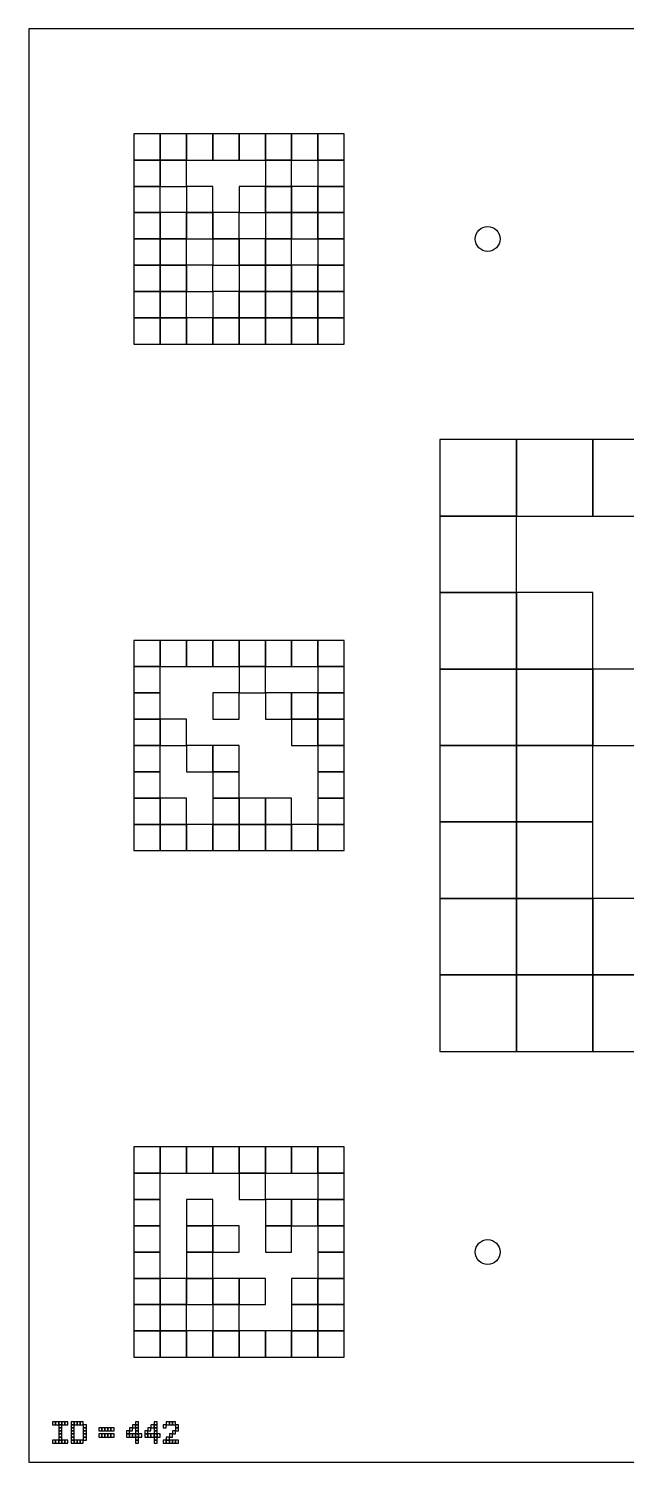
# Model space of a CAD drawing. Extents: x 0 to 1260, y 0 to 1580.
# Drawn here: x 640 to 765, y 0 to 300 of the extents above; entities that cross this region are included whole.
import ezdxf

# ---------------------------------------------------------------- set-up
doc = ezdxf.new("R2010")
doc.units = 0
for name, color, linetype in [('BLACK_POCKET', 7, 'CONTINUOUS'), ('BOARD_TEXT', 7, 'CONTINUOUS'), ('CUT', 7, 'CONTINUOUS'), ('MOUNT_HOLE', 6, 'CONTINUOUS')]:
    doc.layers.add(name, color=color, linetype=linetype)

msp = doc.modelspace()

# ---------------------------------------------------------------- linework, layer by layer
at = {"layer": 'BLACK_POCKET'}
for p, q in [((667.5, 278), (662, 278)), ((662, 278), (662, 272.5)), ((667.5, 272.5), (667.5, 278)), ((673, 278), (667.5, 278)), ((667.5, 278), (667.5, 272.5)), ((673, 272.5), (673, 278)), ((678.5, 278), (673, 278)), ((673, 278), (673, 272.5)), ((678.5, 272.5), (678.5, 278)), ((684, 278), (678.5, 278)), ((678.5, 278), (678.5, 272.5)), ((684, 272.5), (684, 278)), ((689.5, 278), (684, 278)), ((684, 278), (684, 272.5)), ((689.5, 272.5), (689.5, 278)), ((695, 278), (689.5, 278)), ((689.5, 278), (689.5, 272.5)), ((695, 272.5), (695, 278)), ((700.5, 278), (695, 278)), ((695, 278), (695, 272.5)), ((700.5, 272.5), (700.5, 278)), ((706, 278), (700.5, 278)), ((700.5, 278), (700.5, 272.5)), ((706, 272.5), (706, 278)), ((662, 272.5), (667.5, 272.5)), ((667.5, 272.5), (662, 272.5)), ((662, 272.5), (662, 267)), ((667.5, 272.5), (673, 272.5)), ((667.5, 267), (667.5, 272.5)), ((673, 272.5), (667.5, 272.5)), ((667.5, 272.5), (667.5, 267)), ((673, 272.5), (678.5, 272.5)), ((673, 267), (673, 272.5)), ((678.5, 272.5), (684, 272.5)), ((684, 272.5), (689.5, 272.5)), ((689.5, 272.5), (695, 272.5)), ((695, 272.5), (689.5, 272.5)), ((689.5, 272.5), (689.5, 267)), ((695, 272.5), (700.5, 272.5)), ((695, 267), (695, 272.5)), ((700.5, 272.5), (706, 272.5)), ((706, 272.5), (700.5, 272.5)), ((700.5, 272.5), (700.5, 267)), ((706, 267), (706, 272.5)), ((662, 267), (667.5, 267)), ((667.5, 267), (662, 267)), ((662, 267), (662, 261.5)), ((667.5, 267), (673, 267)), ((667.5, 261.5), (667.5, 267)), ((678.5, 267), (673, 267)), ((673, 267), (673, 261.5)), ((678.5, 261.5), (678.5, 267)), ((689.5, 267), (684, 267)), ((684, 267), (684, 261.5)), ((689.5, 267), (695, 267)), ((689.5, 261.5), (689.5, 267)), ((695, 267), (689.5, 267)), ((689.5, 267), (689.5, 261.5)), ((695, 261.5), (695, 267)), ((700.5, 267), (695, 267)), ((695, 267), (695, 261.5)), ((700.5, 267), (706, 267)), ((700.5, 261.5), (700.5, 267)), ((706, 267), (700.5, 267)), ((700.5, 267), (700.5, 261.5)), ((706, 261.5), (706, 267)), ((662, 261.5), (667.5, 261.5)), ((667.5, 261.5), (662, 261.5)), ((662, 261.5), (662, 256)), ((667.5, 256), (667.5, 261.5)), ((673, 261.5), (667.5, 261.5)), ((667.5, 261.5), (667.5, 256)), ((673, 261.5), (678.5, 261.5)), ((673, 256), (673, 261.5)), ((678.5, 261.5), (673, 261.5)), ((673, 261.5), (673, 256)), ((678.5, 256), (678.5, 261.5)), ((684, 261.5), (678.5, 261.5)), ((678.5, 261.5), (678.5, 256)), ((684, 261.5), (689.5, 261.5)), ((684, 256), (684, 261.5)), ((689.5, 261.5), (695, 261.5)), ((695, 261.5), (689.5, 261.5)), ((689.5, 261.5), (689.5, 256)), ((695, 261.5), (700.5, 261.5)), ((695, 256), (695, 261.5)), ((700.5, 261.5), (695, 261.5)), ((695, 261.5), (695, 256)), ((700.5, 261.5), (706, 261.5)), ((700.5, 256), (700.5, 261.5)), ((706, 261.5), (700.5, 261.5)), ((700.5, 261.5), (700.5, 256)), ((706, 256), (706, 261.5)), ((662, 256), (667.5, 256)), ((667.5, 256), (662, 256)), ((662, 256), (662, 250.5)), ((667.5, 256), (673, 256)), ((667.5, 250.5), (667.5, 256)), ((673, 256), (667.5, 256)), ((667.5, 256), (667.5, 250.5)), ((673, 256), (678.5, 256)), ((673, 250.5), (673, 256)), ((678.5, 256), (684, 256)), ((684, 256), (678.5, 256)), ((678.5, 256), (678.5, 250.5)), ((684, 250.5), (684, 256)), ((689.5, 256), (684, 256)), ((684, 256), (684, 250.5)), ((689.5, 256), (695, 256)), ((689.5, 250.5), (689.5, 256)), ((695, 256), (689.5, 256)), ((689.5, 256), (689.5, 250.5)), ((695, 256), (700.5, 256)), ((695, 250.5), (695, 256)), ((700.5, 256), (706, 256)), ((706, 256), (700.5, 256)), ((700.5, 256), (700.5, 250.5)), ((706, 250.5), (706, 256)), ((662, 250.5), (667.5, 250.5)), ((667.5, 250.5), (662, 250.5)), ((662, 250.5), (662, 245)), ((667.5, 250.5), (673, 250.5)), ((667.5, 245), (667.5, 250.5)), ((673, 250.5), (667.5, 250.5)), ((667.5, 250.5), (667.5, 245)), ((673, 245), (673, 250.5)), ((678.5, 250.5), (673, 250.5)), ((673, 250.5), (673, 245)), ((678.5, 250.5), (684, 250.5)), ((678.5, 245), (678.5, 250.5)), ((684, 250.5), (689.5, 250.5)), ((689.5, 250.5), (684, 250.5)), ((684, 250.5), (684, 245)), ((689.5, 250.5), (695, 250.5)), ((689.5, 245), (689.5, 250.5)), ((695, 250.5), (689.5, 250.5)), ((689.5, 250.5), (689.5, 245)), ((695, 245), (695, 250.5)), ((700.5, 250.5), (695, 250.5)), ((695, 250.5), (695, 245)), ((700.5, 250.5), (706, 250.5)), ((700.5, 245), (700.5, 250.5)), ((706, 250.5), (700.5, 250.5)), ((700.5, 250.5), (700.5, 245)), ((706, 245), (706, 250.5)), ((662, 245), (667.5, 245)), ((667.5, 245), (662, 245)), ((662, 245), (662, 239.5)), ((667.5, 245), (673, 245)), ((667.5, 239.5), (667.5, 245)), ((673, 245), (667.5, 245)), ((667.5, 245), (667.5, 239.5)), ((673, 245), (678.5, 245)), ((673, 239.5), (673, 245)), ((684, 245), (678.5, 245)), ((678.5, 245), (678.5, 239.5)), ((684, 245), (689.5, 245)), ((684, 239.5), (684, 245)), ((689.5, 245), (684, 245)), ((684, 245), (684, 239.5)), ((689.5, 245), (695, 245)), ((689.5, 239.5), (689.5, 245)), ((695, 245), (689.5, 245)), ((689.5, 245), (689.5, 239.5)), ((695, 245), (700.5, 245)), ((695, 239.5), (695, 245)), ((700.5, 245), (695, 245)), ((695, 245), (695, 239.5)), ((700.5, 245), (706, 245)), ((700.5, 239.5), (700.5, 245)), ((706, 245), (700.5, 245)), ((700.5, 245), (700.5, 239.5)), ((706, 239.5), (706, 245)), ((662, 239.5), (667.5, 239.5)), ((667.5, 239.5), (662, 239.5)), ((662, 239.5), (662, 234)), ((667.5, 239.5), (673, 239.5)), ((667.5, 234), (667.5, 239.5)), ((673, 239.5), (667.5, 239.5)), ((667.5, 239.5), (667.5, 234)), ((673, 234), (673, 239.5)), ((678.5, 239.5), (673, 239.5)), ((673, 239.5), (673, 234)), ((678.5, 239.5), (684, 239.5)), ((678.5, 234), (678.5, 239.5)), ((684, 239.5), (678.5, 239.5)), ((678.5, 239.5), (678.5, 234)), ((684, 239.5), (689.5, 239.5)), ((684, 234), (684, 239.5)), ((689.5, 239.5), (684, 239.5)), ((684, 239.5), (684, 234)), ((689.5, 239.5), (695, 239.5)), ((689.5, 234), (689.5, 239.5)), ((695, 239.5), (689.5, 239.5)), ((689.5, 239.5), (689.5, 234)), ((695, 239.5), (700.5, 239.5)), ((695, 234), (695, 239.5)), ((700.5, 239.5), (695, 239.5)), ((695, 239.5), (695, 234)), ((700.5, 239.5), (706, 239.5)), ((700.5, 234), (700.5, 239.5)), ((706, 239.5), (700.5, 239.5)), ((700.5, 239.5), (700.5, 234)), ((706, 234), (706, 239.5)), ((662, 234), (667.5, 234)), ((667.5, 234), (673, 234)), ((673, 234), (678.5, 234)), ((678.5, 234), (684, 234)), ((684, 234), (689.5, 234)), ((689.5, 234), (695, 234)), ((695, 234), (700.5, 234)), ((700.5, 234), (706, 234)), ((742, 214), (726, 214)), ((726, 214), (726, 198)), ((742, 198), (742, 214)), ((758, 214), (742, 214)), ((742, 214), (742, 198)), ((758, 198), (758, 214)), ((774, 214), (758, 214)), ((758, 214), (758, 198)), ((726, 198), (742, 198)), ((742, 198), (726, 198)), ((726, 198), (726, 182)), ((742, 198), (758, 198)), ((742, 182), (742, 198)), ((758, 198), (774, 198)), ((726, 182), (742, 182)), ((742, 182), (726, 182)), ((726, 182), (726, 166)), ((742, 166), (742, 182)), ((758, 182), (742, 182)), ((742, 182), (742, 166)), ((758, 166), (758, 182)), ((667.5, 172), (662, 172)), ((662, 172), (662, 166.5)), ((667.5, 166.5), (667.5, 172)), ((673, 172), (667.5, 172)), ((667.5, 172), (667.5, 166.5)), ((673, 166.5), (673, 172)), ((678.5, 172), (673, 172)), ((673, 172), (673, 166.5)), ((678.5, 166.5), (678.5, 172)), ((684, 172), (678.5, 172)), ((678.5, 172), (678.5, 166.5)), ((684, 166.5), (684, 172)), ((689.5, 172), (684, 172)), ((684, 172), (684, 166.5)), ((689.5, 166.5), (689.5, 172)), ((695, 172), (689.5, 172)), ((689.5, 172), (689.5, 166.5)), ((695, 166.5), (695, 172)), ((700.5, 172), (695, 172)), ((695, 172), (695, 166.5)), ((700.5, 166.5), (700.5, 172)), ((706, 172), (700.5, 172)), ((700.5, 172), (700.5, 166.5)), ((706, 166.5), (706, 172)), ((662, 166.5), (667.5, 166.5)), ((667.5, 166.5), (662, 166.5)), ((662, 166.5), (662, 161)), ((667.5, 166.5), (673, 166.5)), ((667.5, 161), (667.5, 166.5)), ((673, 166.5), (678.5, 166.5)), ((678.5, 166.5), (684, 166.5)), ((684, 166.5), (689.5, 166.5)), ((689.5, 166.5), (684, 166.5)), ((684, 166.5), (684, 161)), ((689.5, 166.5), (695, 166.5)), ((689.5, 161), (689.5, 166.5)), ((695, 166.5), (700.5, 166.5)), ((700.5, 166.5), (706, 166.5)), ((706, 166.5), (700.5, 166.5)), ((700.5, 166.5), (700.5, 161)), ((706, 161), (706, 166.5)), ((726, 166), (742, 166)), ((742, 166), (726, 166)), ((726, 166), (726, 150)), ((742, 166), (758, 166)), ((742, 150), (742, 166)), ((758, 166), (742, 166)), ((742, 166), (742, 150)), ((758, 150), (758, 166)), ((774, 166), (758, 166)), ((758, 166), (758, 150)), ((662, 161), (667.5, 161)), ((667.5, 161), (662, 161)), ((662, 161), (662, 155.5)), ((667.5, 155.5), (667.5, 161)), ((684, 161), (678.5, 161)), ((678.5, 161), (678.5, 155.5)), ((684, 161), (689.5, 161)), ((684, 155.5), (684, 161)), ((695, 161), (689.5, 161)), ((689.5, 161), (689.5, 155.5)), ((695, 155.5), (695, 161)), ((700.5, 161), (695, 161)), ((695, 161), (695, 155.5)), ((700.5, 161), (706, 161)), ((700.5, 155.5), (700.5, 161)), ((706, 161), (700.5, 161)), ((700.5, 161), (700.5, 155.5)), ((706, 155.5), (706, 161)), ((662, 155.5), (667.5, 155.5)), ((667.5, 155.5), (662, 155.5)), ((662, 155.5), (662, 150)), ((667.5, 150), (667.5, 155.5)), ((673, 155.5), (667.5, 155.5)), ((667.5, 155.5), (667.5, 150)), ((673, 150), (673, 155.5)), ((678.5, 155.5), (684, 155.5)), ((689.5, 155.5), (695, 155.5)), ((695, 155.5), (700.5, 155.5)), ((700.5, 155.5), (695, 155.5)), ((695, 155.5), (695, 150)), ((700.5, 155.5), (706, 155.5)), ((700.5, 150), (700.5, 155.5)), ((706, 155.5), (700.5, 155.5)), ((700.5, 155.5), (700.5, 150)), ((706, 150), (706, 155.5)), ((662, 150), (667.5, 150)), ((667.5, 150), (662, 150)), ((662, 150), (662, 144.5)), ((667.5, 150), (673, 150)), ((667.5, 144.5), (667.5, 150)), ((678.5, 150), (673, 150)), ((673, 150), (673, 144.5)), ((678.5, 144.5), (678.5, 150)), ((684, 150), (678.5, 150)), ((678.5, 150), (678.5, 144.5)), ((684, 144.5), (684, 150)), ((695, 150), (700.5, 150)), ((700.5, 150), (706, 150)), ((706, 150), (700.5, 150)), ((700.5, 150), (700.5, 144.5)), ((706, 144.5), (706, 150)), ((726, 150), (742, 150)), ((742, 150), (726, 150)), ((726, 150), (726, 134)), ((742, 150), (758, 150)), ((742, 134), (742, 150)), ((758, 150), (742, 150)), ((742, 150), (742, 134)), ((758, 150), (774, 150)), ((758, 134), (758, 150)), ((662, 144.5), (667.5, 144.5)), ((667.5, 144.5), (662, 144.5)), ((662, 144.5), (662, 139)), ((667.5, 139), (667.5, 144.5)), ((673, 144.5), (678.5, 144.5)), ((678.5, 144.5), (684, 144.5)), ((684, 144.5), (678.5, 144.5)), ((678.5, 144.5), (678.5, 139)), ((684, 139), (684, 144.5)), ((700.5, 144.5), (706, 144.5)), ((706, 144.5), (700.5, 144.5)), ((700.5, 144.5), (700.5, 139)), ((706, 139), (706, 144.5)), ((662, 139), (667.5, 139)), ((667.5, 139), (662, 139)), ((662, 139), (662, 133.5)), ((667.5, 133.5), (667.5, 139)), ((673, 139), (667.5, 139)), ((667.5, 139), (667.5, 133.5)), ((673, 133.5), (673, 139)), ((678.5, 139), (684, 139)), ((684, 139), (678.5, 139)), ((678.5, 139), (678.5, 133.5)), ((684, 133.5), (684, 139)), ((689.5, 139), (684, 139)), ((684, 139), (684, 133.5)), ((689.5, 133.5), (689.5, 139)), ((695, 139), (689.5, 139)), ((689.5, 139), (689.5, 133.5)), ((695, 133.5), (695, 139)), ((700.5, 139), (706, 139)), ((706, 139), (700.5, 139)), ((700.5, 139), (700.5, 133.5)), ((706, 133.5), (706, 139)), ((662, 133.5), (667.5, 133.5)), ((667.5, 133.5), (662, 133.5)), ((662, 133.5), (662, 128)), ((667.5, 133.5), (673, 133.5)), ((667.5, 128), (667.5, 133.5)), ((673, 133.5), (667.5, 133.5)), ((667.5, 133.5), (667.5, 128)), ((673, 128), (673, 133.5)), ((678.5, 133.5), (673, 133.5)), ((673, 133.5), (673, 128)), ((678.5, 133.5), (684, 133.5)), ((678.5, 128), (678.5, 133.5)), ((684, 133.5), (678.5, 133.5)), ((678.5, 133.5), (678.5, 128)), ((684, 133.5), (689.5, 133.5)), ((684, 128), (684, 133.5)), ((689.5, 133.5), (684, 133.5)), ((684, 133.5), (684, 128)), ((689.5, 133.5), (695, 133.5)), ((689.5, 128), (689.5, 133.5)), ((695, 133.5), (689.5, 133.5)), ((689.5, 133.5), (689.5, 128)), ((695, 128), (695, 133.5)), ((700.5, 133.5), (695, 133.5)), ((695, 133.5), (695, 128)), ((700.5, 133.5), (706, 133.5)), ((700.5, 128), (700.5, 133.5)), ((706, 133.5), (700.5, 133.5)), ((700.5, 133.5), (700.5, 128)), ((706, 128), (706, 133.5)), ((726, 134), (742, 134)), ((742, 134), (726, 134)), ((726, 134), (726, 118)), ((742, 134), (758, 134)), ((742, 118), (742, 134)), ((758, 134), (742, 134)), ((742, 134), (742, 118)), ((758, 118), (758, 134)), ((662, 128), (667.5, 128)), ((667.5, 128), (673, 128)), ((673, 128), (678.5, 128)), ((678.5, 128), (684, 128)), ((684, 128), (689.5, 128)), ((689.5, 128), (695, 128)), ((695, 128), (700.5, 128)), ((700.5, 128), (706, 128)), ((726, 118), (742, 118)), ((742, 118), (726, 118)), ((726, 118), (726, 102)), ((742, 118), (758, 118)), ((742, 102), (742, 118)), ((758, 118), (742, 118)), ((742, 118), (742, 102)), ((758, 102), (758, 118)), ((774, 118), (758, 118)), ((758, 118), (758, 102)), ((726, 102), (742, 102)), ((742, 102), (726, 102)), ((726, 102), (726, 86)), ((742, 102), (758, 102)), ((742, 86), (742, 102)), ((758, 102), (742, 102)), ((742, 102), (742, 86)), ((758, 102), (774, 102)), ((758, 86), (758, 102)), ((774, 102), (758, 102)), ((758, 102), (758, 86)), ((726, 86), (742, 86)), ((742, 86), (758, 86)), ((758, 86), (774, 86)), ((667.5, 66), (662, 66)), ((662, 66), (662, 60.5)), ((667.5, 60.5), (667.5, 66)), ((673, 66), (667.5, 66)), ((667.5, 66), (667.5, 60.5)), ((673, 60.5), (673, 66)), ((678.5, 66), (673, 66)), ((673, 66), (673, 60.5)), ((678.5, 60.5), (678.5, 66)), ((684, 66), (678.5, 66)), ((678.5, 66), (678.5, 60.5)), ((684, 60.5), (684, 66)), ((689.5, 66), (684, 66)), ((684, 66), (684, 60.5)), ((689.5, 60.5), (689.5, 66)), ((695, 66), (689.5, 66)), ((689.5, 66), (689.5, 60.5)), ((695, 60.5), (695, 66)), ((700.5, 66), (695, 66)), ((695, 66), (695, 60.5)), ((700.5, 60.5), (700.5, 66)), ((706, 66), (700.5, 66)), ((700.5, 66), (700.5, 60.5)), ((706, 60.5), (706, 66)), ((662, 60.5), (667.5, 60.5)), ((667.5, 60.5), (662, 60.5)), ((662, 60.5), (662, 55)), ((667.5, 60.5), (673, 60.5)), ((667.5, 55), (667.5, 60.5)), ((673, 60.5), (678.5, 60.5)), ((678.5, 60.5), (684, 60.5)), ((684, 60.5), (689.5, 60.5)), ((689.5, 60.5), (684, 60.5)), ((684, 60.5), (684, 55)), ((689.5, 60.5), (695, 60.5)), ((689.5, 55), (689.5, 60.5)), ((695, 60.5), (700.5, 60.5)), ((700.5, 60.5), (706, 60.5)), ((706, 60.5), (700.5, 60.5)), ((700.5, 60.5), (700.5, 55)), ((706, 55), (706, 60.5)), ((662, 55), (667.5, 55)), ((667.5, 55), (662, 55)), ((662, 55), (662, 49.5)), ((667.5, 49.5), (667.5, 55)), ((678.5, 55), (673, 55)), ((673, 55), (673, 49.5)), ((678.5, 49.5), (678.5, 55)), ((684, 55), (689.5, 55)), ((695, 55), (689.5, 55)), ((689.5, 55), (689.5, 49.5)), ((695, 49.5), (695, 55)), ((700.5, 55), (695, 55)), ((695, 55), (695, 49.5)), ((700.5, 55), (706, 55)), ((700.5, 49.5), (700.5, 55)), ((706, 55), (700.5, 55)), ((700.5, 55), (700.5, 49.5)), ((706, 49.5), (706, 55)), ((662, 49.5), (667.5, 49.5)), ((667.5, 49.5), (662, 49.5)), ((662, 49.5), (662, 44)), ((667.5, 44), (667.5, 49.5)), ((673, 49.5), (678.5, 49.5)), ((678.5, 49.5), (673, 49.5)), ((673, 49.5), (673, 44)), ((678.5, 44), (678.5, 49.5)), ((684, 49.5), (678.5, 49.5)), ((678.5, 49.5), (678.5, 44)), ((684, 44), (684, 49.5)), ((689.5, 49.5), (695, 49.5)), ((695, 49.5), (689.5, 49.5)), ((689.5, 49.5), (689.5, 44)), ((695, 49.5), (700.5, 49.5)), ((695, 44), (695, 49.5)), ((700.5, 49.5), (706, 49.5)), ((706, 49.5), (700.5, 49.5)), ((700.5, 49.5), (700.5, 44)), ((706, 44), (706, 49.5)), ((662, 44), (667.5, 44)), ((667.5, 44), (662, 44)), ((662, 44), (662, 38.5)), ((667.5, 38.5), (667.5, 44)), ((673, 44), (678.5, 44)), ((678.5, 44), (673, 44)), ((673, 44), (673, 38.5)), ((678.5, 44), (684, 44)), ((678.5, 38.5), (678.5, 44)), ((689.5, 44), (695, 44)), ((700.5, 44), (706, 44)), ((706, 44), (700.5, 44)), ((700.5, 44), (700.5, 38.5)), ((706, 38.5), (706, 44)), ((662, 38.5), (667.5, 38.5)), ((667.5, 38.5), (662, 38.5)), ((662, 38.5), (662, 33)), ((667.5, 33), (667.5, 38.5)), ((673, 38.5), (667.5, 38.5)), ((667.5, 38.5), (667.5, 33)), ((673, 38.5), (678.5, 38.5)), ((673, 33), (673, 38.5)), ((678.5, 38.5), (673, 38.5)), ((673, 38.5), (673, 33)), ((678.5, 33), (678.5, 38.5)), ((684, 38.5), (678.5, 38.5)), ((678.5, 38.5), (678.5, 33)), ((684, 33), (684, 38.5)), ((689.5, 38.5), (684, 38.5)), ((684, 38.5), (684, 33)), ((689.5, 33), (689.5, 38.5)), ((700.5, 38.5), (695, 38.5)), ((695, 38.5), (695, 33)), ((700.5, 38.5), (706, 38.5)), ((700.5, 33), (700.5, 38.5)), ((706, 38.5), (700.5, 38.5)), ((700.5, 38.5), (700.5, 33)), ((706, 33), (706, 38.5)), ((662, 33), (667.5, 33)), ((667.5, 33), (662, 33)), ((662, 33), (662, 27.5)), ((667.5, 33), (673, 33)), ((667.5, 27.5), (667.5, 33)), ((673, 33), (667.5, 33)), ((667.5, 33), (667.5, 27.5)), ((673, 33), (678.5, 33)), ((673, 27.5), (673, 33)), ((678.5, 33), (684, 33)), ((684, 33), (678.5, 33)), ((678.5, 33), (678.5, 27.5)), ((684, 33), (689.5, 33)), ((684, 27.5), (684, 33)), ((695, 33), (700.5, 33)), ((700.5, 33), (695, 33)), ((695, 33), (695, 27.5)), ((700.5, 33), (706, 33)), ((700.5, 27.5), (700.5, 33)), ((706, 33), (700.5, 33)), ((700.5, 33), (700.5, 27.5)), ((706, 27.5), (706, 33)), ((662, 27.5), (667.5, 27.5)), ((667.5, 27.5), (662, 27.5)), ((662, 27.5), (662, 22)), ((667.5, 27.5), (673, 27.5)), ((667.5, 22), (667.5, 27.5)), ((673, 27.5), (667.5, 27.5)), ((667.5, 27.5), (667.5, 22)), ((673, 22), (673, 27.5)), ((678.5, 27.5), (673, 27.5)), ((673, 27.5), (673, 22)), ((678.5, 27.5), (684, 27.5)), ((678.5, 22), (678.5, 27.5)), ((684, 27.5), (678.5, 27.5)), ((678.5, 27.5), (678.5, 22)), ((684, 22), (684, 27.5)), ((689.5, 27.5), (684, 27.5)), ((684, 27.5), (684, 22)), ((689.5, 22), (689.5, 27.5)), ((695, 27.5), (689.5, 27.5)), ((689.5, 27.5), (689.5, 22)), ((695, 27.5), (700.5, 27.5)), ((695, 22), (695, 27.5)), ((700.5, 27.5), (695, 27.5)), ((695, 27.5), (695, 22)), ((700.5, 27.5), (706, 27.5)), ((700.5, 22), (700.5, 27.5)), ((706, 27.5), (700.5, 27.5)), ((700.5, 27.5), (700.5, 22)), ((706, 22), (706, 27.5)), ((662, 22), (667.5, 22)), ((667.5, 22), (673, 22)), ((673, 22), (678.5, 22)), ((678.5, 22), (684, 22)), ((684, 22), (689.5, 22)), ((689.5, 22), (695, 22)), ((695, 22), (700.5, 22)), ((700.5, 22), (706, 22))]:
    msp.add_line(p, q, dxfattribs=at)
at = {"layer": 'BOARD_TEXT'}
for p, q in [((645.642857, 8.5), (645, 8.5)), ((645, 8.5), (645, 7.857143)), ((645, 7.857143), (645.642857, 7.857143)), ((645.642857, 7.857143), (645.642857, 8.5)), ((646.285714, 8.5), (645.642857, 8.5)), ((645.642857, 8.5), (645.642857, 7.857143)), ((645.642857, 7.857143), (646.285714, 7.857143)), ((646.285714, 7.857143), (646.285714, 8.5)), ((646.928571, 8.5), (646.285714, 8.5)), ((646.285714, 8.5), (646.285714, 7.857143)), ((646.285714, 7.857143), (646.928571, 7.857143)), ((646.928571, 7.857143), (646.285714, 7.857143)), ((646.285714, 7.857143), (646.285714, 7.214286)), ((646.285714, 7.214286), (646.928571, 7.214286)), ((646.928571, 7.214286), (646.285714, 7.214286)), ((646.285714, 7.214286), (646.285714, 6.571429)), ((646.285714, 6.571429), (646.928571, 6.571429)), ((646.928571, 6.571429), (646.285714, 6.571429)), ((646.285714, 6.571429), (646.285714, 5.928571)), ((646.928571, 7.857143), (646.928571, 8.5)), ((647.571429, 8.5), (646.928571, 8.5)), ((646.928571, 8.5), (646.928571, 7.857143)), ((646.928571, 7.857143), (647.571429, 7.857143)), ((646.928571, 7.214286), (646.928571, 7.857143)), ((646.928571, 6.571429), (646.928571, 7.214286)), ((646.928571, 5.928571), (646.928571, 6.571429)), ((647.571429, 7.857143), (647.571429, 8.5)), ((648.214286, 8.5), (647.571429, 8.5)), ((647.571429, 8.5), (647.571429, 7.857143)), ((647.571429, 7.857143), (648.214286, 7.857143)), ((648.214286, 7.857143), (648.214286, 8.5)), ((649.5, 8.5), (648.857143, 8.5)), ((648.857143, 8.5), (648.857143, 7.857143)), ((648.857143, 7.857143), (649.5, 7.857143)), ((649.5, 7.857143), (648.857143, 7.857143)), ((648.857143, 7.857143), (648.857143, 7.214286)), ((648.857143, 7.214286), (649.5, 7.214286)), ((649.5, 7.214286), (648.857143, 7.214286)), ((648.857143, 7.214286), (648.857143, 6.571429)), ((648.857143, 6.571429), (649.5, 6.571429)), ((649.5, 6.571429), (648.857143, 6.571429)), ((648.857143, 6.571429), (648.857143, 5.928571)), ((649.5, 7.857143), (649.5, 8.5)), ((650.142857, 8.5), (649.5, 8.5)), ((649.5, 8.5), (649.5, 7.857143)), ((649.5, 7.857143), (650.142857, 7.857143)), ((649.5, 7.214286), (649.5, 7.857143)), ((649.5, 6.571429), (649.5, 7.214286)), ((649.5, 5.928571), (649.5, 6.571429)), ((650.142857, 7.857143), (650.142857, 8.5)), ((650.785714, 8.5), (650.142857, 8.5)), ((650.142857, 8.5), (650.142857, 7.857143)), ((650.142857, 7.857143), (650.785714, 7.857143)), ((650.785714, 7.857143), (650.785714, 8.5)), ((651.428571, 8.5), (650.785714, 8.5)), ((650.785714, 8.5), (650.785714, 7.857143)), ((650.785714, 7.857143), (651.428571, 7.857143)), ((651.428571, 7.857143), (651.428571, 8.5)), ((652.071429, 7.857143), (651.428571, 7.857143)), ((651.428571, 7.857143), (651.428571, 7.214286)), ((651.428571, 7.214286), (652.071429, 7.214286)), ((652.071429, 7.214286), (651.428571, 7.214286)), ((651.428571, 7.214286), (651.428571, 6.571429)), ((651.428571, 6.571429), (652.071429, 6.571429)), ((652.071429, 6.571429), (651.428571, 6.571429)), ((651.428571, 6.571429), (651.428571, 5.928571)), ((652.071429, 7.214286), (652.071429, 7.857143)), ((652.071429, 6.571429), (652.071429, 7.214286)), ((652.071429, 5.928571), (652.071429, 6.571429)), ((655.285714, 7.214286), (654.642857, 7.214286)), ((654.642857, 7.214286), (654.642857, 6.571429)), ((654.642857, 6.571429), (655.285714, 6.571429)), ((655.285714, 6.571429), (655.285714, 7.214286)), ((655.928571, 7.214286), (655.285714, 7.214286)), ((655.285714, 7.214286), (655.285714, 6.571429)), ((655.285714, 6.571429), (655.928571, 6.571429)), ((655.928571, 6.571429), (655.928571, 7.214286)), ((656.571429, 7.214286), (655.928571, 7.214286)), ((655.928571, 7.214286), (655.928571, 6.571429)), ((655.928571, 6.571429), (656.571429, 6.571429)), ((656.571429, 6.571429), (656.571429, 7.214286)), ((657.214286, 7.214286), (656.571429, 7.214286)), ((656.571429, 7.214286), (656.571429, 6.571429)), ((656.571429, 6.571429), (657.214286, 6.571429)), ((657.214286, 6.571429), (657.214286, 7.214286)), ((657.857143, 7.214286), (657.214286, 7.214286)), ((657.214286, 7.214286), (657.214286, 6.571429)), ((657.214286, 6.571429), (657.857143, 6.571429)), ((657.857143, 6.571429), (657.857143, 7.214286)), ((661.071429, 6.571429), (660.428571, 6.571429)), ((660.428571, 6.571429), (660.428571, 5.928571)), ((661.714286, 7.214286), (661.071429, 7.214286)), ((661.071429, 7.214286), (661.071429, 6.571429)), ((661.071429, 6.571429), (661.714286, 6.571429)), ((661.071429, 5.928571), (661.071429, 6.571429)), ((662.357143, 7.857143), (661.714286, 7.857143)), ((661.714286, 7.857143), (661.714286, 7.214286)), ((661.714286, 7.214286), (662.357143, 7.214286)), ((661.714286, 6.571429), (661.714286, 7.214286)), ((663, 8.5), (662.357143, 8.5)), ((662.357143, 8.5), (662.357143, 7.857143)), ((662.357143, 7.857143), (663, 7.857143)), ((662.357143, 7.214286), (662.357143, 7.857143)), ((663, 7.857143), (662.357143, 7.857143)), ((662.357143, 7.857143), (662.357143, 7.214286)), ((662.357143, 7.214286), (663, 7.214286)), ((663, 7.214286), (662.357143, 7.214286)), ((662.357143, 7.214286), (662.357143, 6.571429)), ((662.357143, 6.571429), (663, 6.571429)), ((663, 6.571429), (662.357143, 6.571429)), ((662.357143, 6.571429), (662.357143, 5.928571)), ((663, 7.857143), (663, 8.5)), ((663, 7.214286), (663, 7.857143)), ((663, 6.571429), (663, 7.214286)), ((663, 5.928571), (663, 6.571429)), ((664.928571, 6.571429), (664.285714, 6.571429)), ((664.285714, 6.571429), (664.285714, 5.928571)), ((665.571429, 7.214286), (664.928571, 7.214286)), ((664.928571, 7.214286), (664.928571, 6.571429)), ((664.928571, 6.571429), (665.571429, 6.571429)), ((664.928571, 5.928571), (664.928571, 6.571429)), ((666.214286, 7.857143), (665.571429, 7.857143)), ((665.571429, 7.857143), (665.571429, 7.214286)), ((665.571429, 7.214286), (666.214286, 7.214286)), ((665.571429, 6.571429), (665.571429, 7.214286)), ((666.857143, 8.5), (666.214286, 8.5)), ((666.214286, 8.5), (666.214286, 7.857143)), ((666.214286, 7.857143), (666.857143, 7.857143)), ((666.214286, 7.214286), (666.214286, 7.857143)), ((666.857143, 7.857143), (666.214286, 7.857143)), ((666.214286, 7.857143), (666.214286, 7.214286)), ((666.214286, 7.214286), (666.857143, 7.214286)), ((666.857143, 7.214286), (666.214286, 7.214286)), ((666.214286, 7.214286), (666.214286, 6.571429)), ((666.214286, 6.571429), (666.857143, 6.571429)), ((666.857143, 6.571429), (666.214286, 6.571429)), ((666.214286, 6.571429), (666.214286, 5.928571)), ((666.857143, 7.857143), (666.857143, 8.5)), ((666.857143, 7.214286), (666.857143, 7.857143)), ((666.857143, 6.571429), (666.857143, 7.214286)), ((666.857143, 5.928571), (666.857143, 6.571429)), ((668.785714, 7.857143), (668.142857, 7.857143)), ((668.142857, 7.857143), (668.142857, 7.214286)), ((668.142857, 7.214286), (668.785714, 7.214286)), ((669.428571, 8.5), (668.785714, 8.5)), ((668.785714, 8.5), (668.785714, 7.857143)), ((668.785714, 7.857143), (669.428571, 7.857143)), ((668.785714, 7.214286), (668.785714, 7.857143)), ((669.428571, 7.857143), (669.428571, 8.5)), ((670.071429, 8.5), (669.428571, 8.5)), ((669.428571, 8.5), (669.428571, 7.857143)), ((669.428571, 7.857143), (670.071429, 7.857143)), ((670.071429, 7.857143), (670.071429, 8.5)), ((670.714286, 8.5), (670.071429, 8.5)), ((670.071429, 8.5), (670.071429, 7.857143)), ((670.071429, 7.857143), (670.714286, 7.857143)), ((670.714286, 6.571429), (670.071429, 6.571429)), ((670.071429, 6.571429), (670.071429, 5.928571)), ((670.714286, 7.857143), (670.714286, 8.5)), ((671.357143, 7.857143), (670.714286, 7.857143)), ((670.714286, 7.857143), (670.714286, 7.214286)), ((670.714286, 7.214286), (671.357143, 7.214286)), ((671.357143, 7.214286), (670.714286, 7.214286)), ((670.714286, 7.214286), (670.714286, 6.571429)), ((670.714286, 6.571429), (671.357143, 6.571429)), ((670.714286, 5.928571), (670.714286, 6.571429)), ((671.357143, 7.214286), (671.357143, 7.857143)), ((671.357143, 6.571429), (671.357143, 7.214286)), ((645.642857, 4.642857), (645, 4.642857)), ((645, 4.642857), (645, 4)), ((645, 4), (645.642857, 4)), ((645.642857, 4), (645.642857, 4.642857)), ((646.285714, 4.642857), (645.642857, 4.642857)), ((645.642857, 4.642857), (645.642857, 4)), ((645.642857, 4), (646.285714, 4)), ((646.285714, 5.928571), (646.928571, 5.928571)), ((646.928571, 5.928571), (646.285714, 5.928571)), ((646.285714, 5.928571), (646.285714, 5.285714)), ((646.285714, 5.285714), (646.928571, 5.285714)), ((646.928571, 5.285714), (646.285714, 5.285714)), ((646.285714, 5.285714), (646.285714, 4.642857)), ((646.285714, 4.642857), (646.928571, 4.642857)), ((646.285714, 4), (646.285714, 4.642857)), ((646.928571, 4.642857), (646.285714, 4.642857)), ((646.285714, 4.642857), (646.285714, 4)), ((646.285714, 4), (646.928571, 4)), ((646.928571, 5.285714), (646.928571, 5.928571)), ((646.928571, 4.642857), (646.928571, 5.285714)), ((646.928571, 4), (646.928571, 4.642857)), ((647.571429, 4.642857), (646.928571, 4.642857)), ((646.928571, 4.642857), (646.928571, 4)), ((646.928571, 4), (647.571429, 4)), ((647.571429, 4), (647.571429, 4.642857)), ((648.214286, 4.642857), (647.571429, 4.642857)), ((647.571429, 4.642857), (647.571429, 4)), ((647.571429, 4), (648.214286, 4)), ((648.214286, 4), (648.214286, 4.642857)), ((648.857143, 5.928571), (649.5, 5.928571)), ((649.5, 5.928571), (648.857143, 5.928571)), ((648.857143, 5.928571), (648.857143, 5.285714)), ((648.857143, 5.285714), (649.5, 5.285714)), ((649.5, 5.285714), (648.857143, 5.285714)), ((648.857143, 5.285714), (648.857143, 4.642857)), ((648.857143, 4.642857), (649.5, 4.642857)), ((649.5, 4.642857), (648.857143, 4.642857)), ((648.857143, 4.642857), (648.857143, 4)), ((648.857143, 4), (649.5, 4)), ((649.5, 5.285714), (649.5, 5.928571)), ((649.5, 4.642857), (649.5, 5.285714)), ((649.5, 4), (649.5, 4.642857)), ((650.142857, 4.642857), (649.5, 4.642857)), ((649.5, 4.642857), (649.5, 4)), ((649.5, 4), (650.142857, 4)), ((650.142857, 4), (650.142857, 4.642857)), ((650.785714, 4.642857), (650.142857, 4.642857)), ((650.142857, 4.642857), (650.142857, 4)), ((650.142857, 4), (650.785714, 4)), ((650.785714, 4), (650.785714, 4.642857)), ((651.428571, 4.642857), (650.785714, 4.642857)), ((650.785714, 4.642857), (650.785714, 4)), ((650.785714, 4), (651.428571, 4)), ((651.428571, 5.928571), (652.071429, 5.928571)), ((652.071429, 5.928571), (651.428571, 5.928571)), ((651.428571, 5.928571), (651.428571, 5.285714)), ((651.428571, 5.285714), (652.071429, 5.285714)), ((652.071429, 5.285714), (651.428571, 5.285714)), ((651.428571, 5.285714), (651.428571, 4.642857)), ((651.428571, 4.642857), (652.071429, 4.642857)), ((651.428571, 4), (651.428571, 4.642857)), ((652.071429, 5.285714), (652.071429, 5.928571)), ((652.071429, 4.642857), (652.071429, 5.285714)), ((655.285714, 5.928571), (654.642857, 5.928571)), ((654.642857, 5.928571), (654.642857, 5.285714)), ((654.642857, 5.285714), (655.285714, 5.285714)), ((655.285714, 5.285714), (655.285714, 5.928571)), ((655.928571, 5.928571), (655.285714, 5.928571)), ((655.285714, 5.928571), (655.285714, 5.285714)), ((655.285714, 5.285714), (655.928571, 5.285714)), ((655.928571, 5.285714), (655.928571, 5.928571)), ((656.571429, 5.928571), (655.928571, 5.928571)), ((655.928571, 5.928571), (655.928571, 5.285714)), ((655.928571, 5.285714), (656.571429, 5.285714)), ((656.571429, 5.285714), (656.571429, 5.928571)), ((657.214286, 5.928571), (656.571429, 5.928571)), ((656.571429, 5.928571), (656.571429, 5.285714)), ((656.571429, 5.285714), (657.214286, 5.285714)), ((657.214286, 5.285714), (657.214286, 5.928571)), ((657.857143, 5.928571), (657.214286, 5.928571)), ((657.214286, 5.928571), (657.214286, 5.285714)), ((657.214286, 5.285714), (657.857143, 5.285714)), ((657.857143, 5.285714), (657.857143, 5.928571)), ((660.428571, 5.928571), (661.071429, 5.928571)), ((661.071429, 5.928571), (660.428571, 5.928571)), ((660.428571, 5.928571), (660.428571, 5.285714)), ((660.428571, 5.285714), (661.071429, 5.285714)), ((661.071429, 5.285714), (661.071429, 5.928571)), ((661.714286, 5.928571), (661.071429, 5.928571)), ((661.071429, 5.928571), (661.071429, 5.285714)), ((661.071429, 5.285714), (661.714286, 5.285714)), ((661.714286, 5.285714), (661.714286, 5.928571)), ((662.357143, 5.928571), (661.714286, 5.928571)), ((661.714286, 5.928571), (661.714286, 5.285714)), ((661.714286, 5.285714), (662.357143, 5.285714)), ((662.357143, 5.928571), (663, 5.928571)), ((662.357143, 5.285714), (662.357143, 5.928571)), ((663, 5.928571), (662.357143, 5.928571)), ((662.357143, 5.928571), (662.357143, 5.285714)), ((662.357143, 5.285714), (663, 5.285714)), ((663, 5.285714), (662.357143, 5.285714)), ((662.357143, 5.285714), (662.357143, 4.642857)), ((662.357143, 4.642857), (663, 4.642857)), ((663, 4.642857), (662.357143, 4.642857)), ((662.357143, 4.642857), (662.357143, 4)), ((662.357143, 4), (663, 4)), ((663, 5.285714), (663, 5.928571)), ((663.642857, 5.928571), (663, 5.928571)), ((663, 5.928571), (663, 5.285714)), ((663, 5.285714), (663.642857, 5.285714)), ((663, 4.642857), (663, 5.285714)), ((663, 4), (663, 4.642857)), ((663.642857, 5.285714), (663.642857, 5.928571)), ((664.285714, 5.928571), (664.928571, 5.928571)), ((664.928571, 5.928571), (664.285714, 5.928571)), ((664.285714, 5.928571), (664.285714, 5.285714)), ((664.285714, 5.285714), (664.928571, 5.285714)), ((664.928571, 5.285714), (664.928571, 5.928571)), ((665.571429, 5.928571), (664.928571, 5.928571)), ((664.928571, 5.928571), (664.928571, 5.285714)), ((664.928571, 5.285714), (665.571429, 5.285714)), ((665.571429, 5.285714), (665.571429, 5.928571)), ((666.214286, 5.928571), (665.571429, 5.928571)), ((665.571429, 5.928571), (665.571429, 5.285714)), ((665.571429, 5.285714), (666.214286, 5.285714)), ((666.214286, 5.928571), (666.857143, 5.928571)), ((666.214286, 5.285714), (666.214286, 5.928571)), ((666.857143, 5.928571), (666.214286, 5.928571)), ((666.214286, 5.928571), (666.214286, 5.285714)), ((666.214286, 5.285714), (666.857143, 5.285714)), ((666.857143, 5.285714), (666.214286, 5.285714)), ((666.214286, 5.285714), (666.214286, 4.642857)), ((666.214286, 4.642857), (666.857143, 4.642857)), ((666.857143, 4.642857), (666.214286, 4.642857)), ((666.214286, 4.642857), (666.214286, 4)), ((666.214286, 4), (666.857143, 4)), ((666.857143, 5.285714), (666.857143, 5.928571)), ((667.5, 5.928571), (666.857143, 5.928571)), ((666.857143, 5.928571), (666.857143, 5.285714)), ((666.857143, 5.285714), (667.5, 5.285714)), ((666.857143, 4.642857), (666.857143, 5.285714)), ((666.857143, 4), (666.857143, 4.642857)), ((667.5, 5.285714), (667.5, 5.928571)), ((668.785714, 4.642857), (668.142857, 4.642857)), ((668.142857, 4.642857), (668.142857, 4)), ((668.142857, 4), (668.785714, 4)), ((669.428571, 5.285714), (668.785714, 5.285714)), ((668.785714, 5.285714), (668.785714, 4.642857)), ((668.785714, 4.642857), (669.428571, 4.642857)), ((668.785714, 4), (668.785714, 4.642857)), ((669.428571, 4.642857), (668.785714, 4.642857)), ((668.785714, 4.642857), (668.785714, 4)), ((668.785714, 4), (669.428571, 4)), ((670.071429, 5.928571), (669.428571, 5.928571)), ((669.428571, 5.928571), (669.428571, 5.285714)), ((669.428571, 5.285714), (670.071429, 5.285714)), ((669.428571, 4.642857), (669.428571, 5.285714)), ((669.428571, 4), (669.428571, 4.642857)), ((670.071429, 4.642857), (669.428571, 4.642857)), ((669.428571, 4.642857), (669.428571, 4)), ((669.428571, 4), (670.071429, 4)), ((670.071429, 5.928571), (670.714286, 5.928571)), ((670.071429, 5.285714), (670.071429, 5.928571)), ((670.071429, 4), (670.071429, 4.642857)), ((670.714286, 4.642857), (670.071429, 4.642857)), ((670.071429, 4.642857), (670.071429, 4)), ((670.071429, 4), (670.714286, 4)), ((670.714286, 4), (670.714286, 4.642857)), ((671.357143, 4.642857), (670.714286, 4.642857)), ((670.714286, 4.642857), (670.714286, 4)), ((670.714286, 4), (671.357143, 4)), ((671.357143, 4), (671.357143, 4.642857))]:
    msp.add_line(p, q, dxfattribs=at)
at = {"layer": 'CUT'}
for p, q in [((940, 300), (640, 300)), ((640, 300), (640, 0)), ((640, 0), (940, 0))]:
    msp.add_line(p, q, dxfattribs=at)
at = {"layer": 'MOUNT_HOLE'}
for centre in [(736, 256), (736, 44)]:
    msp.add_circle(centre, 2.6, dxfattribs=at)

doc.saveas('drawing.dxf')
